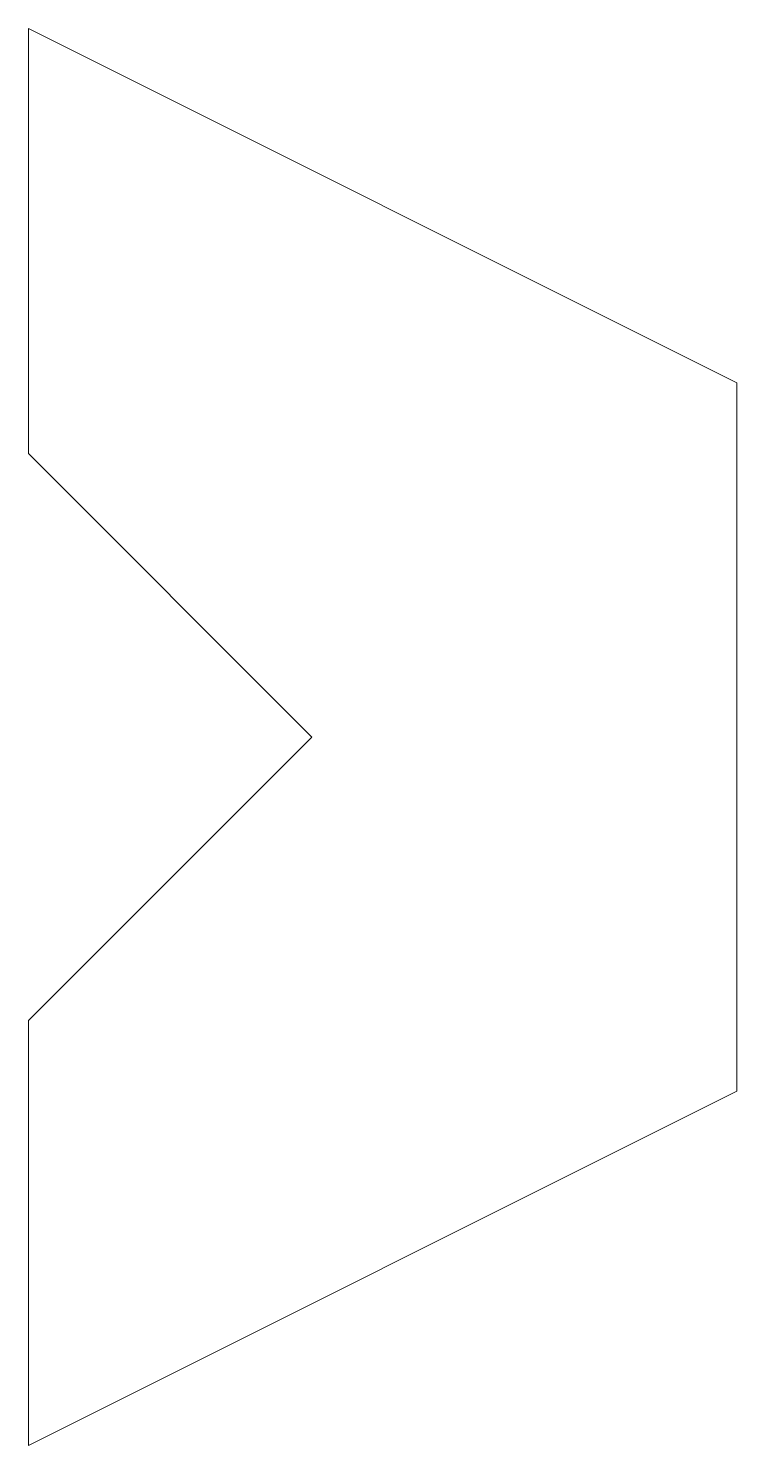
# Model space of a CAD drawing. Header units: millimetres. Extents: x 0 to 10, y -10 to 10.
import ezdxf

# ---------------------------------------------------------------- set-up
doc = ezdxf.new("R2010")
doc.units = ezdxf.units.MM
doc.layers.add('OBJECT', color=7, linetype='Continuous', lineweight=20, true_color=0xffffff)

msp = doc.modelspace()

# ---------------------------------------------------------------- linework, layer by layer
at = {"layer": 'OBJECT'}
for p, q in [((0, 10), (0, 4)), ((0, 10), (10, 5)), ((10, 5), (10, -5)), ((0, 4), (4, 0)), ((4, 0), (0, -4)), ((0, -10), (0, -4)), ((0, -10), (10, -5))]:
    msp.add_line(p, q, dxfattribs=at)

doc.saveas('drawing.dxf')
